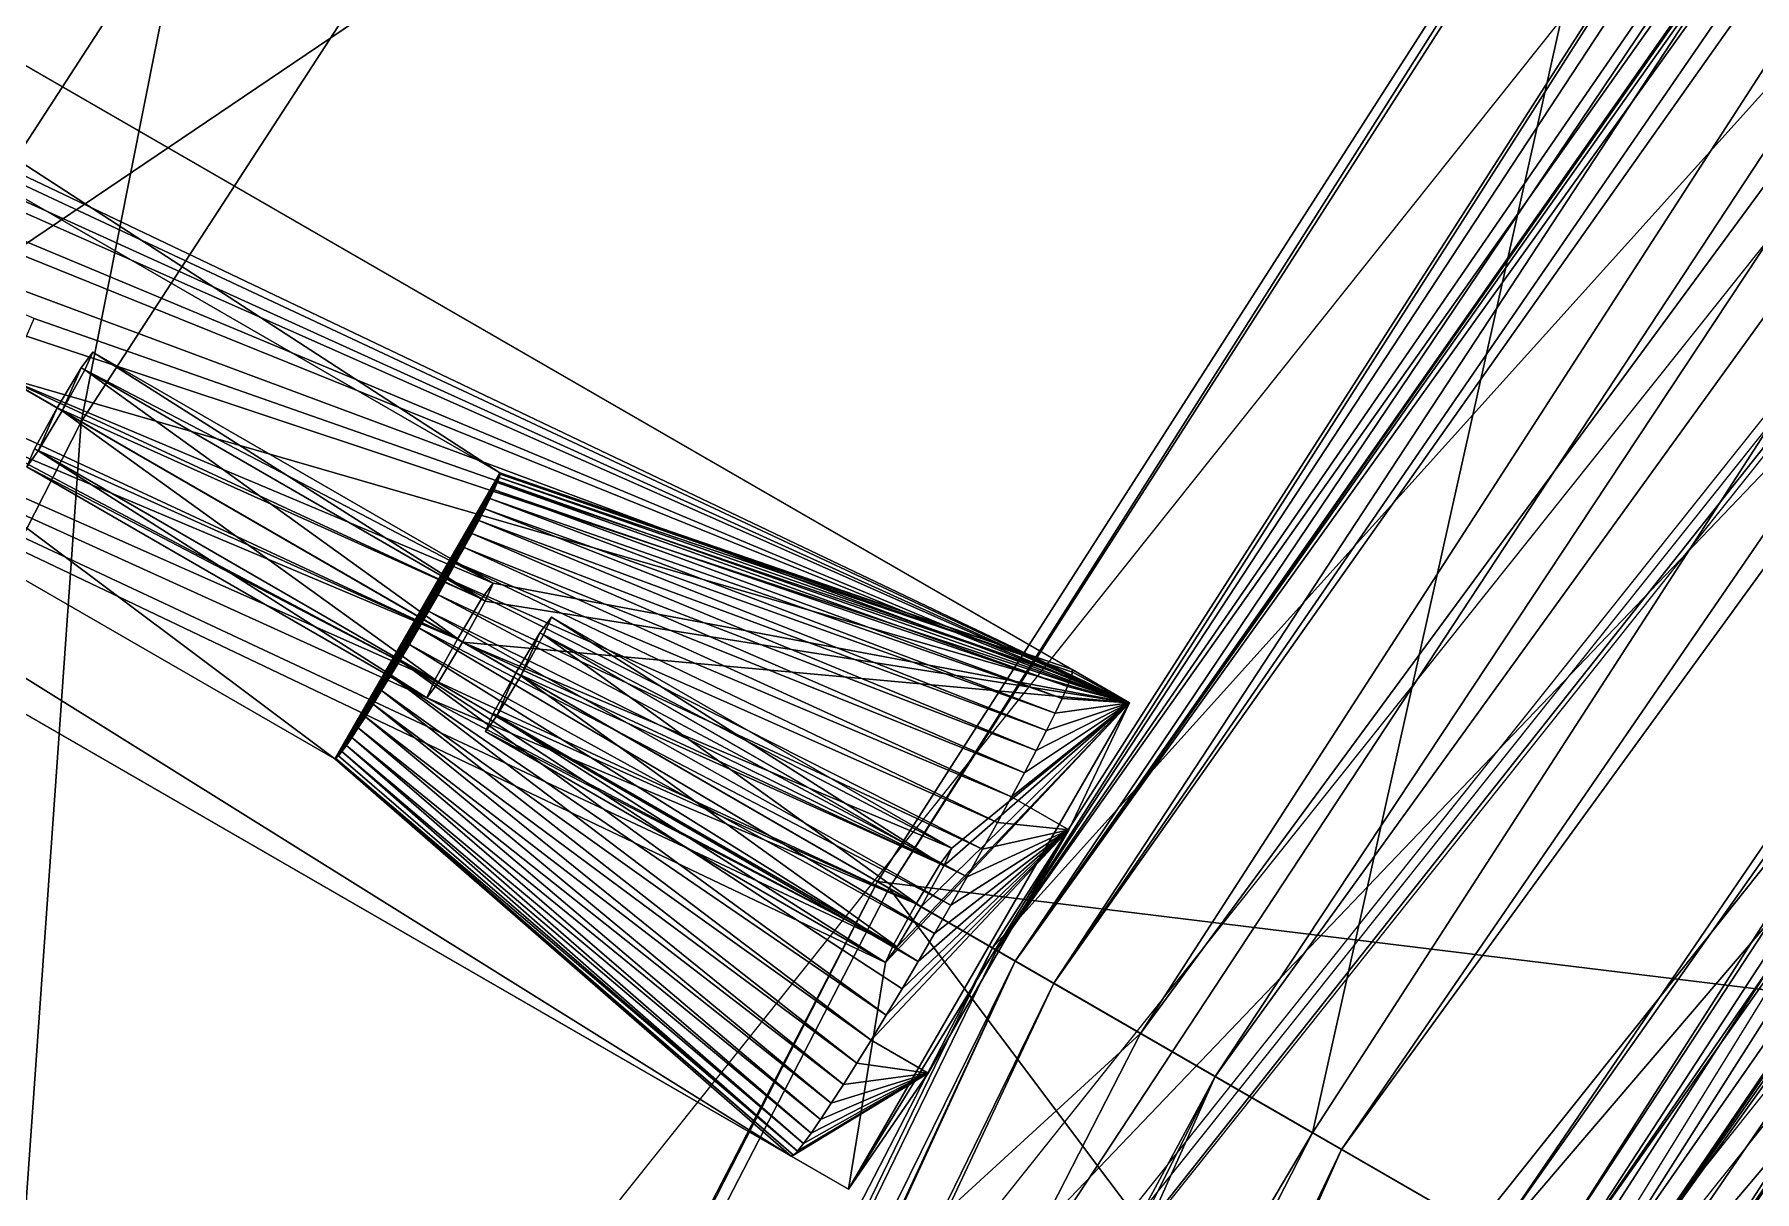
# Model space of a CAD drawing. Header units: millimetres. Extents: x -228 to 228, y -204 to 237.
# Drawn here: x -144.34 to -118.32, y 71.28 to 88.79 of the extents above; entities that cross this region are included whole.
import ezdxf

# ---------------------------------------------------------------- set-up
doc = ezdxf.new("R2010")
doc.units = ezdxf.units.MM
doc.header["$LTSCALE"] = 127.314815
for name, color, linetype in [('1229', 7, 'CONTINUOUS'), ('1396', 7, 'CONTINUOUS'), ('1397', 7, 'CONTINUOUS'), ('1436', 7, 'CONTINUOUS'), ('15', 7, 'CONTINUOUS'), ('1781', 7, 'CONTINUOUS'), ('1784', 7, 'CONTINUOUS'), ('1785', 7, 'CONTINUOUS'), ('1786', 7, 'CONTINUOUS'), ('1788', 7, 'CONTINUOUS'), ('1791', 7, 'CONTINUOUS'), ('1792', 7, 'CONTINUOUS'), ('18', 7, 'CONTINUOUS'), ('2162', 7, 'CONTINUOUS'), ('25', 7, 'CONTINUOUS'), ('331', 7, 'CONTINUOUS'), ('344', 7, 'CONTINUOUS'), ('350', 7, 'CONTINUOUS'), ('371', 7, 'CONTINUOUS'), ('45', 7, 'CONTINUOUS'), ('501', 7, 'CONTINUOUS'), ('52', 7, 'CONTINUOUS'), ('55', 7, 'CONTINUOUS'), ('6630', 7, 'CONTINUOUS'), ('6631', 7, 'CONTINUOUS'), ('6722', 7, 'CONTINUOUS'), ('6749', 7, 'CONTINUOUS'), ('6750', 7, 'CONTINUOUS'), ('6867', 7, 'CONTINUOUS'), ('6868', 7, 'CONTINUOUS'), ('6869', 7, 'CONTINUOUS'), ('6870', 7, 'CONTINUOUS'), ('6871', 7, 'CONTINUOUS'), ('6872', 7, 'CONTINUOUS'), ('6873', 7, 'CONTINUOUS'), ('6882', 7, 'CONTINUOUS'), ('6884', 7, 'CONTINUOUS'), ('6886', 7, 'CONTINUOUS'), ('6887', 7, 'CONTINUOUS'), ('6888', 7, 'CONTINUOUS'), ('6889', 7, 'CONTINUOUS'), ('6894', 7, 'CONTINUOUS'), ('6895', 7, 'CONTINUOUS'), ('6898', 7, 'CONTINUOUS'), ('6919', 7, 'CONTINUOUS'), ('6920', 7, 'CONTINUOUS')]:
    doc.layers.add(name, color=color, linetype=linetype)

msp = doc.modelspace()

# ---------------------------------------------------------------- linework, layer by layer
at = {"layer": '1229', "color": 5, "linetype": 'Continuous'}
for points in [[(-121.292, 70.028, 1027.748), (-90.7, 116.89, 1026.726), (-68.919, 144.328, 1025.142), (-121.292, 70.028, 1027.748)], [(-121.292, 70.028, 1027.748), (-68.919, 144.328, 1025.142), (-120.549, 69.599, 1026.788), (-121.292, 70.028, 1027.748)], [(-68.919, 144.328, 1025.142), (-68.326, 143.798, 1024.603), (-120.549, 69.599, 1026.788), (-68.919, 144.328, 1025.142)], [(-68.326, 143.798, 1024.603), (-67.599, 143.181, 1024.474), (-120.549, 69.599, 1026.788), (-68.326, 143.798, 1024.603)], [(-67.599, 143.181, 1024.474), (-89.111, 115.698, 1025.735), (-120.549, 69.599, 1026.788), (-67.599, 143.181, 1024.474)], [(-89.111, 115.698, 1025.735), (-119.461, 68.971, 1026.509), (-120.549, 69.599, 1026.788), (-89.111, 115.698, 1025.735)]]:
    msp.add_3dface(points, dxfattribs=at)
at = {"layer": '1396', "color": 5, "linetype": 'Continuous'}
for points in [[(-76.859, 149.705, 1027.757), (-129.787, 74.933, 1029.772), (-85.07, 139.866, 1028.28), (-76.859, 149.705, 1027.757)], [(-129.787, 74.933, 1029.772), (-76.859, 149.705, 1027.757), (-129.505, 74.77, 1029.13), (-129.787, 74.933, 1029.772)], [(-76.859, 149.705, 1027.757), (-76.642, 149.483, 1027.135), (-129.505, 74.77, 1029.13), (-76.859, 149.705, 1027.757)], [(-76.642, 149.483, 1027.135), (-76.164, 149.057, 1026.864), (-129.505, 74.77, 1029.13), (-76.642, 149.483, 1027.135)], [(-76.164, 149.057, 1026.864), (-84.344, 139.233, 1027.385), (-129.505, 74.77, 1029.13), (-76.164, 149.057, 1026.864)], [(-129.787, 74.933, 1029.772), (-98.452, 122.645, 1028.99), (-85.07, 139.866, 1028.28), (-129.787, 74.933, 1029.772)], [(-84.344, 139.233, 1027.385), (-97.679, 122.041, 1028.094), (-129.505, 74.77, 1029.13), (-84.344, 139.233, 1027.385)], [(-97.679, 122.041, 1028.094), (-128.922, 74.433, 1028.874), (-129.505, 74.77, 1029.13), (-97.679, 122.041, 1028.094)]]:
    msp.add_3dface(points, dxfattribs=at)
at = {"layer": '1397', "color": 5, "linetype": 'Continuous'}
for points in [[(-168.078, -8.29, 1027.757), (-160.292, 12.33, 1028.608), (-129.505, 74.77, 1029.13), (-168.078, -8.29, 1027.757)], [(-168.078, -8.29, 1027.757), (-129.505, 74.77, 1029.13), (-167.777, -8.367, 1027.135), (-168.078, -8.29, 1027.757)], [(-129.505, 74.77, 1029.13), (-128.922, 74.433, 1028.874), (-167.777, -8.367, 1027.135), (-129.505, 74.77, 1029.13)], [(-160.292, 12.33, 1028.608), (-129.787, 74.933, 1029.772), (-129.505, 74.77, 1029.13), (-160.292, 12.33, 1028.608)], [(-128.922, 74.433, 1028.874), (-159.38, 11.995, 1027.713), (-167.777, -8.367, 1027.135), (-128.922, 74.433, 1028.874)]]:
    msp.add_3dface(points, dxfattribs=at)
at = {"layer": '1436', "color": 5, "linetype": 'Continuous'}
for points in [[(-89.825, 115.302, 1029.44), (-119.683, 69.099, 1030.304), (-88.516, 114.345, 1028.89), (-89.825, 115.302, 1029.44)], [(-88.516, 114.345, 1028.89), (-119.683, 69.099, 1030.304), (-119.004, 68.707, 1029.783), (-88.516, 114.345, 1028.89)], [(-118.196, 68.241, 1029.657), (-88.516, 114.345, 1028.89), (-119.004, 68.707, 1029.783), (-118.196, 68.241, 1029.657)]]:
    msp.add_3dface(points, dxfattribs=at)
at = {"layer": '15', "color": 5, "linetype": 'Continuous'}
for points in [[(-131.588, 75.972, 1033.284), (-68.236, 68.236, 1037.893), (-106.388, 115.3, 1032.773), (-131.588, 75.972, 1033.284)], [(-153.046, 34.485, 1032.773), (-83.571, 48.25, 1037.893), (-131.588, 75.972, 1033.284), (-153.046, 34.485, 1032.773)], [(-83.571, 48.25, 1037.893), (-68.236, 68.236, 1037.893), (-131.588, 75.972, 1033.284), (-83.571, 48.25, 1037.893)]]:
    msp.add_3dface(points, dxfattribs=at)
at = {"layer": '1781', "color": 2, "linetype": 'Continuous'}
for points in [[(-106.877, 92.524, 5), (-126.333, 9.123, 5), (-130.602, 54.097, 5), (-106.877, 92.524, 5)], [(-126.32, 9.122, 5), (-126.333, 9.123, 5), (-106.877, 92.524, 5), (-126.32, 9.122, 5)], [(-126.308, 9.121, 5), (-126.32, 9.122, 5), (-106.877, 92.524, 5), (-126.308, 9.121, 5)], [(-116.997, 48.461, 5), (-126.308, 9.121, 5), (-106.877, 92.524, 5), (-116.997, 48.461, 5)]]:
    msp.add_3dface(points, dxfattribs=at)
at = {"layer": '1784', "color": 2, "linetype": 'Continuous'}
for points in [[(-85.859, 107.662, 10), (-124.069, 59.746, 10), (-82.503, 103.454, 10), (-85.859, 107.662, 10)], [(-82.503, 103.454, 10), (-124.069, 59.746, 10), (-119.22, 57.411, 10), (-82.503, 103.454, 10)]]:
    msp.add_3dface(points, dxfattribs=at)
at = {"layer": '1785', "color": 2, "linetype": 'Continuous'}
for points in [[(-134.711, 64.871, 26), (-89.471, 112.193, 26), (-93.224, 116.896, 26), (-134.711, 64.871, 26)], [(-129.289, 62.262, 26), (-89.471, 112.193, 26), (-134.711, 64.871, 26), (-129.289, 62.262, 26)]]:
    msp.add_3dface(points, dxfattribs=at)
at = {"layer": '1786', "color": 2, "linetype": 'Continuous'}
for points in [[(-138.889, 66.886, 25.156), (-96.115, 120.524, 25.156), (-133.212, 64.152, 18.855), (-138.889, 66.886, 25.156)], [(-133.212, 64.152, 18.855), (-96.115, 120.524, 25.156), (-92.186, 115.597, 18.855), (-133.212, 64.152, 18.855)]]:
    msp.add_3dface(points, dxfattribs=at)
at = {"layer": '1788', "color": 2, "linetype": 'Continuous'}
for points in [[(-133.081, 64.089, 18.527), (-92.095, 115.483, 18.527), (-132.873, 63.988, 14.121), (-133.081, 64.089, 18.527)], [(-132.873, 63.988, 14.121), (-92.095, 115.483, 18.527), (-91.951, 115.303, 14.121), (-132.873, 63.988, 14.121)]]:
    msp.add_3dface(points, dxfattribs=at)
at = {"layer": '1791', "color": 2, "linetype": 'Continuous'}
for points in [[(-89.471, 112.193, 26), (-129.289, 62.262, 26), (-88.102, 110.476, 23.804), (-89.471, 112.193, 26)], [(-129.289, 62.262, 26), (-127.311, 61.31, 23.804), (-88.102, 110.476, 23.804), (-129.289, 62.262, 26)]]:
    msp.add_3dface(points, dxfattribs=at)
at = {"layer": '1792', "color": 2, "linetype": 'Continuous'}
for points in [[(-87.912, 110.238, 18), (-127.037, 61.178, 18), (-86.761, 108.795, 11.112), (-87.912, 110.238, 18)], [(-86.761, 108.795, 11.112), (-127.037, 61.178, 18), (-125.374, 60.377, 11.112), (-86.761, 108.795, 11.112)]]:
    msp.add_3dface(points, dxfattribs=at)
at = {"layer": '18', "color": 5, "linetype": 'Continuous'}
for points in [[(-106.215, 115.19, 1030.783), (-83.571, 48.25, 1035.889), (-131.412, 75.871, 1031.295), (-106.215, 115.19, 1030.783)], [(-131.412, 75.871, 1031.295), (-93.212, 24.976, 1035.889), (-152.865, 34.39, 1030.783), (-131.412, 75.871, 1031.295)], [(-83.571, 48.25, 1035.889), (-93.212, 24.976, 1035.889), (-131.412, 75.871, 1031.295), (-83.571, 48.25, 1035.889)]]:
    msp.add_3dface(points, dxfattribs=at)
at = {"layer": '2162', "color": 5, "linetype": 'Continuous'}
msp.add_3dface([(-124.069, 59.746, 10), (-85.859, 107.662, 10), (-125.374, 60.377, 11.112), (-124.069, 59.746, 10)], dxfattribs=at)
at = {"layer": '25', "color": 5, "linetype": 'Continuous'}
for points in [[(-131.588, 75.972, 1033.284), (-106.388, 115.3, 1032.773), (-131.412, 75.871, 1031.295), (-131.588, 75.972, 1033.284)], [(-106.388, 115.3, 1032.773), (-106.215, 115.19, 1030.783), (-131.412, 75.871, 1031.295), (-106.388, 115.3, 1032.773)], [(-153.046, 34.485, 1032.773), (-131.588, 75.972, 1033.284), (-152.865, 34.39, 1030.783), (-153.046, 34.485, 1032.773)], [(-131.588, 75.972, 1033.284), (-131.412, 75.871, 1031.295), (-152.865, 34.39, 1030.783), (-131.588, 75.972, 1033.284)]]:
    msp.add_3dface(points, dxfattribs=at)
at = {"layer": '331', "color": 5, "linetype": 'Continuous'}
for points in [[(-128.922, 74.433, 1028.874), (-126.476, 73.021, 1028.903), (-159.38, 11.995, 1027.713), (-128.922, 74.433, 1028.874)], [(-159.38, 11.995, 1027.713), (-126.476, 73.021, 1028.903), (-167.169, -8.569, 1026.864), (-159.38, 11.995, 1027.713)], [(-167.169, -8.569, 1026.864), (-126.476, 73.021, 1028.903), (-163.823, -10.296, 1026.662), (-167.169, -8.569, 1026.864)], [(-126.476, 73.021, 1028.903), (-124.565, 71.918, 1028.934), (-163.823, -10.296, 1026.662), (-126.476, 73.021, 1028.903)], [(-163.823, -10.296, 1026.662), (-124.565, 71.918, 1028.934), (-161.642, -11.401, 1026.38), (-163.823, -10.296, 1026.662)], [(-124.565, 71.918, 1028.934), (-122.24, 70.575, 1028.707), (-161.642, -11.401, 1026.38), (-124.565, 71.918, 1028.934)]]:
    msp.add_3dface(points, dxfattribs=at)
at = {"layer": '344', "color": 5, "linetype": 'Continuous'}
for points in [[(-129.787, 74.933, 1029.772), (-104.875, 113.917, 1029.97), (-98.452, 122.645, 1028.99), (-129.787, 74.933, 1029.772)], [(-129.849, 74.968, 1030.472), (-104.875, 113.917, 1029.97), (-129.787, 74.933, 1029.772), (-129.849, 74.968, 1030.472)]]:
    msp.add_3dface(points, dxfattribs=at)
at = {"layer": '350', "color": 5, "linetype": 'Continuous'}
for points in [[(-126.476, 73.021, 1028.903), (-128.922, 74.433, 1028.874), (-76.164, 149.057, 1026.864), (-126.476, 73.021, 1028.903)], [(-76.164, 149.057, 1026.864), (-128.922, 74.433, 1028.874), (-84.344, 139.233, 1027.385), (-76.164, 149.057, 1026.864)], [(-72.995, 147.023, 1026.662), (-126.476, 73.021, 1028.903), (-76.164, 149.057, 1026.864), (-72.995, 147.023, 1026.662)], [(-124.565, 71.918, 1028.934), (-126.476, 73.021, 1028.903), (-72.995, 147.023, 1026.662), (-124.565, 71.918, 1028.934)], [(-70.948, 145.687, 1026.38), (-124.565, 71.918, 1028.934), (-72.995, 147.023, 1026.662), (-70.948, 145.687, 1026.38)], [(-122.24, 70.575, 1028.707), (-124.565, 71.918, 1028.934), (-70.948, 145.687, 1026.38), (-122.24, 70.575, 1028.707)], [(-69.706, 144.86, 1025.877), (-122.24, 70.575, 1028.707), (-70.948, 145.687, 1026.38), (-69.706, 144.86, 1025.877)], [(-121.292, 70.028, 1027.748), (-122.24, 70.575, 1028.707), (-69.706, 144.86, 1025.877), (-121.292, 70.028, 1027.748)], [(-90.7, 116.89, 1026.726), (-121.292, 70.028, 1027.748), (-69.706, 144.86, 1025.877), (-90.7, 116.89, 1026.726)], [(-84.344, 139.233, 1027.385), (-128.922, 74.433, 1028.874), (-97.679, 122.041, 1028.094), (-84.344, 139.233, 1027.385)]]:
    msp.add_3dface(points, dxfattribs=at)
at = {"layer": '371', "color": 5, "linetype": 'Continuous'}
for points in [[(-120.796, 69.742, 1031.257), (-120.194, 69.394, 1030.83), (-69.058, 144.034, 1028.73), (-120.796, 69.742, 1031.257)], [(-89.905, 118.336, 1030.461), (-120.796, 69.742, 1031.257), (-69.058, 144.034, 1028.73), (-89.905, 118.336, 1030.461)], [(-120.194, 69.394, 1030.83), (-119.683, 69.099, 1030.304), (-69.058, 144.034, 1028.73), (-120.194, 69.394, 1030.83)], [(-69.058, 144.034, 1028.73), (-119.683, 69.099, 1030.304), (-89.825, 115.302, 1029.44), (-69.058, 144.034, 1028.73)]]:
    msp.add_3dface(points, dxfattribs=at)
at = {"layer": '45', "color": 5, "linetype": 'Continuous'}
msp.add_3dface([(-119.461, 68.971, 1026.509), (-89.111, 115.698, 1025.735), (-84.948, 49.045, 1029.672), (-119.461, 68.971, 1026.509)], dxfattribs=at)
at = {"layer": '501', "color": 5, "linetype": 'Continuous'}
for points in [[(-90.434, 118.713, 1030.543), (-121.502, 70.149, 1031.411), (-89.905, 118.336, 1030.461), (-90.434, 118.713, 1030.543)], [(-89.905, 118.336, 1030.461), (-121.502, 70.149, 1031.411), (-121.14, 69.94, 1031.392), (-89.905, 118.336, 1030.461)], [(-120.796, 69.742, 1031.257), (-89.905, 118.336, 1030.461), (-121.14, 69.94, 1031.392), (-120.796, 69.742, 1031.257)]]:
    msp.add_3dface(points, dxfattribs=at)
at = {"layer": '52', "color": 5, "linetype": 'Continuous'}
for points in [[(-151.093, 33.866, 1029.97), (-129.849, 74.968, 1030.472), (-160.292, 12.33, 1028.608), (-151.093, 33.866, 1029.97)], [(-160.292, 12.33, 1028.608), (-129.849, 74.968, 1030.472), (-129.787, 74.933, 1029.772), (-160.292, 12.33, 1028.608)]]:
    msp.add_3dface(points, dxfattribs=at)
at = {"layer": '55', "color": 5, "linetype": 'Continuous'}
for points in [[(-104.875, 113.917, 1029.97), (-129.849, 74.968, 1030.472), (-90.434, 118.713, 1030.543), (-104.875, 113.917, 1029.97)], [(-90.434, 118.713, 1030.543), (-129.849, 74.968, 1030.472), (-121.502, 70.149, 1031.411), (-90.434, 118.713, 1030.543)], [(-129.849, 74.968, 1030.472), (-151.093, 33.866, 1029.97), (-121.502, 70.149, 1031.411), (-129.849, 74.968, 1030.472)]]:
    msp.add_3dface(points, dxfattribs=at)
at = {"layer": '6630', "color": 6, "linetype": 'Continuous'}
for points in [[(-146.238, 84.431, 553.05), (-172.881, 32.169, 553.042), (-127.606, 73.673, 1026.6), (-146.238, 84.431, 553.05)], [(-127.606, 73.673, 1026.6), (-172.881, 32.169, 553.042), (-150.105, 29.785, 1025.993), (-127.606, 73.673, 1026.6)]]:
    msp.add_3dface(points, dxfattribs=at)
at = {"layer": '6631', "color": 6, "linetype": 'Continuous'}
for points in [[(-143.637, 82.929, 553.05), (-170.333, 30.504, 553.04), (-162.269, 93.686, 79.5), (-143.637, 82.929, 553.05)], [(-170.333, 30.504, 553.04), (-143.637, 82.929, 553.05), (-147.493, 28.273, 1025.993), (-170.333, 30.504, 553.04)], [(-147.493, 28.273, 1025.993), (-143.637, 82.929, 553.05), (-125.005, 72.172, 1026.6), (-147.493, 28.273, 1025.993)]]:
    msp.add_3dface(points, dxfattribs=at)
at = {"layer": '6722', "color": 6, "linetype": 'Continuous'}
for points in [[(-100.848, 115.102, 1025.993), (-127.606, 73.673, 1026.6), (-98.231, 113.596, 1025.993), (-100.848, 115.102, 1025.993)], [(-127.606, 73.673, 1026.6), (-125.005, 72.172, 1026.6), (-98.231, 113.596, 1025.993), (-127.606, 73.673, 1026.6)], [(-127.606, 73.673, 1026.6), (-150.105, 29.785, 1025.993), (-125.005, 72.172, 1026.6), (-127.606, 73.673, 1026.6)], [(-150.105, 29.785, 1025.993), (-147.493, 28.273, 1025.993), (-125.005, 72.172, 1026.6), (-150.105, 29.785, 1025.993)]]:
    msp.add_3dface(points, dxfattribs=at)
at = {"layer": '6749', "color": 6, "linetype": 'Continuous'}
for points in [[(-164.87, 95.188, 79.5), (-146.238, 84.431, 553.05), (-114.299, 133.635, 553.042), (-164.87, 95.188, 79.5)], [(-146.238, 84.431, 553.05), (-100.848, 115.102, 1025.993), (-114.299, 133.635, 553.042), (-146.238, 84.431, 553.05)], [(-146.238, 84.431, 553.05), (-127.606, 73.673, 1026.6), (-100.848, 115.102, 1025.993), (-146.238, 84.431, 553.05)]]:
    msp.add_3dface(points, dxfattribs=at)
at = {"layer": '6750', "color": 6, "linetype": 'Continuous'}
for points in [[(-143.637, 82.929, 553.05), (-162.269, 93.686, 79.5), (-132.244, 140.207, 88.591), (-143.637, 82.929, 553.05)], [(-111.583, 132.261, 553.04), (-143.637, 82.929, 553.05), (-132.244, 140.207, 88.591), (-111.583, 132.261, 553.04)], [(-125.005, 72.172, 1026.6), (-143.637, 82.929, 553.05), (-111.583, 132.261, 553.04), (-125.005, 72.172, 1026.6)], [(-98.231, 113.596, 1025.993), (-125.005, 72.172, 1026.6), (-111.583, 132.261, 553.04), (-98.231, 113.596, 1025.993)]]:
    msp.add_3dface(points, dxfattribs=at)
at = {"layer": '6867', "color": 191, "linetype": 'Continuous', "true_color": 0xba45ff}
for points in [[(-127.777, 78.679, 1021.128), (-165.168, 96.514, 112.115), (-164.606, 99.943, 85.093), (-127.777, 78.679, 1021.128)], [(-165.286, 96.245, 112.822), (-165.168, 96.514, 112.115), (-127.777, 78.679, 1021.128), (-165.286, 96.245, 112.822)], [(-158.227, 92.507, 288.513), (-165.286, 96.245, 112.822), (-127.777, 78.679, 1021.128), (-158.227, 92.507, 288.513)], [(-131.346, 75.016, 993.399), (-131.465, 74.747, 994.106), (-168.856, 92.581, 85.093), (-131.346, 75.016, 993.399)], [(-168.856, 92.581, 85.093), (-131.465, 74.747, 994.106), (-132.027, 71.318, 1021.128), (-168.856, 92.581, 85.093)], [(-138.405, 78.754, 817.707), (-131.346, 75.016, 993.399), (-168.856, 92.581, 85.093), (-138.405, 78.754, 817.707)], [(-138.287, 79.023, 817.001), (-138.405, 78.754, 817.707), (-168.856, 92.581, 85.093), (-138.287, 79.023, 817.001)], [(-168.856, 92.581, 85.093), (-145.346, 82.761, 641.309), (-138.287, 79.023, 817.001), (-168.856, 92.581, 85.093)], [(-158.346, 92.237, 289.22), (-158.227, 92.507, 288.513), (-127.777, 78.679, 1021.128), (-158.346, 92.237, 289.22)], [(-127.777, 78.679, 1021.128), (-151.287, 88.5, 464.911), (-158.346, 92.237, 289.22), (-127.777, 78.679, 1021.128)], [(-151.405, 88.23, 465.618), (-151.287, 88.5, 464.911), (-127.777, 78.679, 1021.128), (-151.405, 88.23, 465.618)], [(-151.747, 87.611, 465.91), (-151.405, 88.23, 465.618), (-127.777, 78.679, 1021.128), (-151.747, 87.611, 465.91)], [(-144.346, 84.493, 641.309), (-151.747, 87.611, 465.91), (-127.777, 78.679, 1021.128), (-144.346, 84.493, 641.309)], [(-144.465, 84.223, 642.016), (-144.346, 84.493, 641.309), (-127.777, 78.679, 1021.128), (-144.465, 84.223, 642.016)], [(-144.807, 83.604, 642.308), (-144.465, 84.223, 642.016), (-127.777, 78.679, 1021.128), (-144.807, 83.604, 642.308)], [(-144.807, 83.604, 642.308), (-137.945, 79.642, 816.709), (-145.172, 82.998, 642.016), (-144.807, 83.604, 642.308)], [(-137.58, 80.248, 817.001), (-137.945, 79.642, 816.709), (-144.807, 83.604, 642.308), (-137.58, 80.248, 817.001)], [(-137.405, 80.486, 817.707), (-137.58, 80.248, 817.001), (-144.807, 83.604, 642.308), (-137.405, 80.486, 817.707)], [(-137.405, 80.486, 817.707), (-144.807, 83.604, 642.308), (-127.777, 78.679, 1021.128), (-137.405, 80.486, 817.707)], [(-145.172, 82.998, 642.016), (-137.945, 79.642, 816.709), (-145.346, 82.761, 641.309), (-145.172, 82.998, 642.016)], [(-137.945, 79.642, 816.709), (-138.287, 79.023, 817.001), (-145.346, 82.761, 641.309), (-137.945, 79.642, 816.709)], [(-137.524, 80.216, 818.414), (-137.405, 80.486, 817.707), (-127.777, 78.679, 1021.128), (-137.524, 80.216, 818.414)], [(-137.866, 79.597, 818.706), (-137.524, 80.216, 818.414), (-127.777, 78.679, 1021.128), (-137.866, 79.597, 818.706)], [(-137.866, 79.597, 818.706), (-131.004, 75.635, 993.107), (-138.231, 78.991, 818.414), (-137.866, 79.597, 818.706)], [(-130.639, 76.241, 993.399), (-131.004, 75.635, 993.107), (-137.866, 79.597, 818.706), (-130.639, 76.241, 993.399)], [(-130.465, 76.479, 994.106), (-130.639, 76.241, 993.399), (-137.866, 79.597, 818.706), (-130.465, 76.479, 994.106)], [(-130.465, 76.479, 994.106), (-137.866, 79.597, 818.706), (-127.777, 78.679, 1021.128), (-130.465, 76.479, 994.106)], [(-138.231, 78.991, 818.414), (-131.004, 75.635, 993.107), (-138.405, 78.754, 817.707), (-138.231, 78.991, 818.414)], [(-131.004, 75.635, 993.107), (-131.346, 75.016, 993.399), (-138.405, 78.754, 817.707), (-131.004, 75.635, 993.107)], [(-131.465, 74.747, 994.106), (-127.777, 78.679, 1021.128), (-132.027, 71.318, 1021.128), (-131.465, 74.747, 994.106)], [(-132.027, 71.318, 1021.128), (-127.777, 78.679, 1021.128), (-128.695, 76.756, 1024.804), (-132.027, 71.318, 1021.128)], [(-131.465, 74.747, 994.106), (-131.291, 74.984, 994.812), (-127.777, 78.679, 1021.128), (-131.465, 74.747, 994.106)], [(-131.291, 74.984, 994.812), (-130.926, 75.59, 995.104), (-127.777, 78.679, 1021.128), (-131.291, 74.984, 994.812)], [(-130.926, 75.59, 995.104), (-130.584, 76.209, 994.812), (-127.777, 78.679, 1021.128), (-130.926, 75.59, 995.104)], [(-130.584, 76.209, 994.812), (-130.465, 76.479, 994.106), (-127.777, 78.679, 1021.128), (-130.584, 76.209, 994.812)], [(-130.82, 73.075, 1024.804), (-132.027, 71.318, 1021.128), (-128.695, 76.756, 1024.804), (-130.82, 73.075, 1024.804)]]:
    msp.add_3dface(points, dxfattribs=at)
at = {"layer": '6868', "color": 191, "linetype": 'Continuous', "true_color": 0xba45ff}
for points in [[(-168.856, 92.581, 85.093), (-132.027, 71.318, 1021.128), (-169.721, 93.081, 85.139), (-168.856, 92.581, 85.093)], [(-132.027, 71.318, 1021.128), (-132.892, 71.818, 1021.173), (-169.721, 93.081, 85.139), (-132.027, 71.318, 1021.128)]]:
    msp.add_3dface(points, dxfattribs=at)
at = {"layer": '6869', "color": 191, "linetype": 'Continuous', "true_color": 0xba45ff}
for points in [[(-139.801, 77.827, 1012.822), (-173.442, 103.024, 94.27), (-175.942, 98.693, 94.27), (-139.801, 77.827, 1012.822)], [(-137.301, 82.157, 1012.822), (-173.442, 103.024, 94.27), (-139.801, 77.827, 1012.822), (-137.301, 82.157, 1012.822)], [(-139.781, 77.835, 1013.112), (-137.301, 82.157, 1012.822), (-139.801, 77.827, 1012.822), (-139.781, 77.835, 1013.112)], [(-137.298, 82.136, 1013.112), (-137.301, 82.157, 1012.822), (-139.781, 77.835, 1013.112), (-137.298, 82.136, 1013.112)], [(-139.745, 77.873, 1013.398), (-137.298, 82.136, 1013.112), (-139.781, 77.835, 1013.112), (-139.745, 77.873, 1013.398)], [(-137.312, 82.086, 1013.398), (-137.298, 82.136, 1013.112), (-139.745, 77.873, 1013.398), (-137.312, 82.086, 1013.398)], [(-139.692, 77.939, 1013.677), (-137.312, 82.086, 1013.398), (-139.745, 77.873, 1013.398), (-139.692, 77.939, 1013.677)], [(-137.343, 82.008, 1013.677), (-137.312, 82.086, 1013.398), (-139.692, 77.939, 1013.677), (-137.343, 82.008, 1013.677)], [(-139.624, 78.032, 1013.943), (-137.343, 82.008, 1013.677), (-139.692, 77.939, 1013.677), (-139.624, 78.032, 1013.943)], [(-137.39, 81.902, 1013.943), (-137.343, 82.008, 1013.677), (-139.624, 78.032, 1013.943), (-137.39, 81.902, 1013.943)], [(-139.541, 78.152, 1014.195), (-137.39, 81.902, 1013.943), (-139.624, 78.032, 1013.943), (-139.541, 78.152, 1014.195)], [(-137.453, 81.77, 1014.195), (-137.39, 81.902, 1013.943), (-139.541, 78.152, 1014.195), (-137.453, 81.77, 1014.195)], [(-139.445, 78.297, 1014.428), (-137.453, 81.77, 1014.195), (-139.541, 78.152, 1014.195), (-139.445, 78.297, 1014.428)], [(-137.53, 81.614, 1014.428), (-137.453, 81.77, 1014.195), (-139.445, 78.297, 1014.428), (-137.53, 81.614, 1014.428)], [(-139.337, 78.465, 1014.639), (-137.53, 81.614, 1014.428), (-139.445, 78.297, 1014.428), (-139.337, 78.465, 1014.639)], [(-137.622, 81.437, 1014.639), (-137.53, 81.614, 1014.428), (-139.337, 78.465, 1014.639), (-137.622, 81.437, 1014.639)], [(-139.219, 78.654, 1014.826), (-137.622, 81.437, 1014.639), (-139.337, 78.465, 1014.639), (-139.219, 78.654, 1014.826)], [(-137.726, 81.24, 1014.826), (-137.622, 81.437, 1014.639), (-139.219, 78.654, 1014.826), (-137.726, 81.24, 1014.826)], [(-139.091, 78.861, 1014.985), (-137.726, 81.24, 1014.826), (-139.219, 78.654, 1014.826), (-139.091, 78.861, 1014.985)], [(-137.841, 81.026, 1014.985), (-137.726, 81.24, 1014.826), (-139.091, 78.861, 1014.985), (-137.841, 81.026, 1014.985)], [(-138.956, 79.083, 1015.116), (-137.841, 81.026, 1014.985), (-139.091, 78.861, 1014.985), (-138.956, 79.083, 1015.116)], [(-137.966, 80.798, 1015.116), (-137.841, 81.026, 1014.985), (-138.956, 79.083, 1015.116), (-137.966, 80.798, 1015.116)], [(-138.815, 79.317, 1015.215), (-137.966, 80.798, 1015.116), (-138.956, 79.083, 1015.116), (-138.815, 79.317, 1015.215)], [(-138.098, 80.559, 1015.215), (-137.966, 80.798, 1015.116), (-138.815, 79.317, 1015.215), (-138.098, 80.559, 1015.215)], [(-138.671, 79.561, 1015.282), (-138.098, 80.559, 1015.215), (-138.815, 79.317, 1015.215), (-138.671, 79.561, 1015.282)], [(-138.237, 80.312, 1015.282), (-138.098, 80.559, 1015.215), (-138.671, 79.561, 1015.282), (-138.237, 80.312, 1015.282)], [(-138.526, 79.81, 1015.316), (-138.237, 80.312, 1015.282), (-138.671, 79.561, 1015.282), (-138.526, 79.81, 1015.316)], [(-138.38, 80.062, 1015.316), (-138.237, 80.312, 1015.282), (-138.526, 79.81, 1015.316), (-138.38, 80.062, 1015.316)]]:
    msp.add_3dface(points, dxfattribs=at)
at = {"layer": '6870', "color": 191, "linetype": 'Continuous', "true_color": 0xba45ff}
for points in [[(-136.521, 79.975, 994.423), (-136.64, 79.705, 995.13), (-136.695, 79.737, 993.717), (-136.521, 79.975, 994.423)], [(-136.695, 79.737, 993.717), (-136.982, 79.086, 995.422), (-137.06, 79.132, 993.424), (-136.695, 79.737, 993.717)], [(-136.64, 79.705, 995.13), (-136.982, 79.086, 995.422), (-136.695, 79.737, 993.717), (-136.64, 79.705, 995.13)], [(-137.402, 78.513, 993.717), (-137.06, 79.132, 993.424), (-137.347, 78.481, 995.13), (-137.402, 78.513, 993.717)], [(-137.06, 79.132, 993.424), (-136.982, 79.086, 995.422), (-137.347, 78.481, 995.13), (-137.06, 79.132, 993.424)], [(-137.521, 78.243, 994.423), (-137.402, 78.513, 993.717), (-137.347, 78.481, 995.13), (-137.521, 78.243, 994.423)]]:
    msp.add_3dface(points, dxfattribs=at)
at = {"layer": '6871', "color": 191, "linetype": 'Continuous', "true_color": 0xba45ff}
for points in [[(-131.004, 75.635, 993.107), (-137.06, 79.132, 993.424), (-137.402, 78.513, 993.717), (-131.004, 75.635, 993.107)], [(-136.982, 79.086, 995.422), (-131.291, 74.984, 994.812), (-137.347, 78.481, 995.13), (-136.982, 79.086, 995.422)], [(-130.926, 75.59, 995.104), (-131.291, 74.984, 994.812), (-136.982, 79.086, 995.422), (-130.926, 75.59, 995.104)], [(-131.346, 75.016, 993.399), (-137.402, 78.513, 993.717), (-137.521, 78.243, 994.423), (-131.346, 75.016, 993.399)], [(-131.465, 74.747, 994.106), (-137.521, 78.243, 994.423), (-137.347, 78.481, 995.13), (-131.465, 74.747, 994.106)], [(-131.346, 75.016, 993.399), (-131.004, 75.635, 993.107), (-137.402, 78.513, 993.717), (-131.346, 75.016, 993.399)], [(-131.291, 74.984, 994.812), (-131.465, 74.747, 994.106), (-137.347, 78.481, 995.13), (-131.291, 74.984, 994.812)], [(-131.465, 74.747, 994.106), (-131.346, 75.016, 993.399), (-137.521, 78.243, 994.423), (-131.465, 74.747, 994.106)]]:
    msp.add_3dface(points, dxfattribs=at)
at = {"layer": '6872', "color": 191, "linetype": 'Continuous', "true_color": 0xba45ff}
for points in [[(-143.461, 83.982, 818.025), (-143.58, 83.713, 818.732), (-143.636, 83.745, 817.319), (-143.461, 83.982, 818.025)], [(-143.636, 83.745, 817.319), (-143.922, 83.093, 819.024), (-144.001, 83.139, 817.026), (-143.636, 83.745, 817.319)], [(-143.58, 83.713, 818.732), (-143.922, 83.093, 819.024), (-143.636, 83.745, 817.319), (-143.58, 83.713, 818.732)], [(-144.343, 82.52, 817.319), (-144.001, 83.139, 817.026), (-144.287, 82.488, 818.732), (-144.343, 82.52, 817.319)], [(-144.001, 83.139, 817.026), (-143.922, 83.093, 819.024), (-144.287, 82.488, 818.732), (-144.001, 83.139, 817.026)], [(-144.461, 82.25, 818.025), (-144.343, 82.52, 817.319), (-144.287, 82.488, 818.732), (-144.461, 82.25, 818.025)]]:
    msp.add_3dface(points, dxfattribs=at)
at = {"layer": '6873', "color": 191, "linetype": 'Continuous', "true_color": 0xba45ff}
for points in [[(-137.945, 79.642, 816.709), (-144.001, 83.139, 817.026), (-144.343, 82.52, 817.319), (-137.945, 79.642, 816.709)], [(-143.922, 83.093, 819.024), (-138.231, 78.991, 818.414), (-144.287, 82.488, 818.732), (-143.922, 83.093, 819.024)], [(-137.866, 79.597, 818.706), (-138.231, 78.991, 818.414), (-143.922, 83.093, 819.024), (-137.866, 79.597, 818.706)], [(-138.287, 79.023, 817.001), (-144.343, 82.52, 817.319), (-144.461, 82.25, 818.025), (-138.287, 79.023, 817.001)], [(-138.287, 79.023, 817.001), (-137.945, 79.642, 816.709), (-144.343, 82.52, 817.319), (-138.287, 79.023, 817.001)], [(-138.405, 78.754, 817.707), (-144.461, 82.25, 818.025), (-144.287, 82.488, 818.732), (-138.405, 78.754, 817.707)], [(-138.405, 78.754, 817.707), (-138.287, 79.023, 817.001), (-144.461, 82.25, 818.025), (-138.405, 78.754, 817.707)], [(-138.231, 78.991, 818.414), (-138.405, 78.754, 817.707), (-144.287, 82.488, 818.732), (-138.231, 78.991, 818.414)]]:
    msp.add_3dface(points, dxfattribs=at)
at = {"layer": '6882', "color": 191, "linetype": 'Continuous', "true_color": 0xba45ff}
for points in [[(-128.661, 79.057, 1022.152), (-127.777, 78.679, 1021.128), (-128.637, 79.143, 1021.666), (-128.661, 79.057, 1022.152)], [(-127.777, 78.679, 1021.128), (-128.642, 79.179, 1021.173), (-128.637, 79.143, 1021.666), (-127.777, 78.679, 1021.128)], [(-128.793, 78.744, 1023.078), (-127.777, 78.679, 1021.128), (-128.713, 78.924, 1022.625), (-128.793, 78.744, 1023.078)], [(-128.713, 78.924, 1022.625), (-127.777, 78.679, 1021.128), (-128.661, 79.057, 1022.152), (-128.713, 78.924, 1022.625)], [(-128.695, 76.756, 1024.804), (-127.777, 78.679, 1021.128), (-129.56, 77.255, 1024.85), (-128.695, 76.756, 1024.804)], [(-129.56, 77.255, 1024.85), (-127.777, 78.679, 1021.128), (-129.364, 77.619, 1024.579), (-129.56, 77.255, 1024.85)], [(-129.364, 77.619, 1024.579), (-127.777, 78.679, 1021.128), (-129.187, 77.954, 1024.261), (-129.364, 77.619, 1024.579)], [(-129.187, 77.954, 1024.261), (-127.777, 78.679, 1021.128), (-129.032, 78.256, 1023.902), (-129.187, 77.954, 1024.261)], [(-129.032, 78.256, 1023.902), (-127.777, 78.679, 1021.128), (-128.9, 78.52, 1023.506), (-129.032, 78.256, 1023.902)], [(-128.9, 78.52, 1023.506), (-127.777, 78.679, 1021.128), (-128.793, 78.744, 1023.078), (-128.9, 78.52, 1023.506)], [(-129.772, 76.868, 1025.071), (-128.695, 76.756, 1024.804), (-129.56, 77.255, 1024.85), (-129.772, 76.868, 1025.071)], [(-129.997, 76.462, 1025.24), (-128.695, 76.756, 1024.804), (-129.772, 76.868, 1025.071), (-129.997, 76.462, 1025.24)], [(-130.82, 73.075, 1024.804), (-128.695, 76.756, 1024.804), (-131.685, 73.574, 1024.85), (-130.82, 73.075, 1024.804)], [(-131.685, 73.574, 1024.85), (-128.695, 76.756, 1024.804), (-131.455, 73.952, 1025.071), (-131.685, 73.574, 1024.85)], [(-131.455, 73.952, 1025.071), (-128.695, 76.756, 1024.804), (-131.216, 74.35, 1025.24), (-131.455, 73.952, 1025.071)], [(-131.216, 74.35, 1025.24), (-128.695, 76.756, 1024.804), (-130.971, 74.764, 1025.354), (-131.216, 74.35, 1025.24)], [(-130.971, 74.764, 1025.354), (-128.695, 76.756, 1024.804), (-130.724, 75.188, 1025.411), (-130.971, 74.764, 1025.354)], [(-130.724, 75.188, 1025.411), (-128.695, 76.756, 1024.804), (-130.477, 75.616, 1025.411), (-130.724, 75.188, 1025.411)], [(-130.477, 75.616, 1025.411), (-128.695, 76.756, 1024.804), (-130.233, 76.042, 1025.354), (-130.477, 75.616, 1025.411)], [(-130.233, 76.042, 1025.354), (-128.695, 76.756, 1024.804), (-129.997, 76.462, 1025.24), (-130.233, 76.042, 1025.354)], [(-131.902, 73.223, 1024.579), (-130.82, 73.075, 1024.804), (-131.685, 73.574, 1024.85), (-131.902, 73.223, 1024.579)], [(-132.104, 72.902, 1024.261), (-130.82, 73.075, 1024.804), (-131.902, 73.223, 1024.579), (-132.104, 72.902, 1024.261)], [(-132.027, 71.318, 1021.128), (-130.82, 73.075, 1024.804), (-132.892, 71.818, 1021.173), (-132.027, 71.318, 1021.128)], [(-132.892, 71.818, 1021.173), (-130.82, 73.075, 1024.804), (-132.858, 71.831, 1021.666), (-132.892, 71.818, 1021.173)], [(-132.858, 71.831, 1021.666), (-130.82, 73.075, 1024.804), (-132.796, 71.895, 1022.152), (-132.858, 71.831, 1021.666)], [(-132.796, 71.895, 1022.152), (-130.82, 73.075, 1024.804), (-132.707, 72.007, 1022.625), (-132.796, 71.895, 1022.152)], [(-132.707, 72.007, 1022.625), (-130.82, 73.075, 1024.804), (-132.591, 72.166, 1023.078), (-132.707, 72.007, 1022.625)], [(-132.591, 72.166, 1023.078), (-130.82, 73.075, 1024.804), (-132.451, 72.37, 1023.506), (-132.591, 72.166, 1023.078)], [(-132.451, 72.37, 1023.506), (-130.82, 73.075, 1024.804), (-132.287, 72.617, 1023.902), (-132.451, 72.37, 1023.506)], [(-132.287, 72.617, 1023.902), (-130.82, 73.075, 1024.804), (-132.104, 72.902, 1024.261), (-132.287, 72.617, 1023.902)]]:
    msp.add_3dface(points, dxfattribs=at)
at = {"layer": '6884', "color": 191, "linetype": 'Continuous', "true_color": 0xba45ff}
for points in [[(-169.721, 93.081, 85.139), (-132.892, 71.818, 1021.173), (-175.942, 98.693, 94.27), (-169.721, 93.081, 85.139)], [(-132.892, 71.818, 1021.173), (-139.801, 77.827, 1012.822), (-175.942, 98.693, 94.27), (-132.892, 71.818, 1021.173)]]:
    msp.add_3dface(points, dxfattribs=at)
at = {"layer": '6886', "color": 191, "linetype": 'Continuous', "true_color": 0xba45ff}
for points in [[(-137.343, 82.008, 1013.677), (-137.39, 81.902, 1013.943), (-128.713, 78.924, 1022.625), (-137.343, 82.008, 1013.677)], [(-137.312, 82.086, 1013.398), (-137.343, 82.008, 1013.677), (-128.661, 79.057, 1022.152), (-137.312, 82.086, 1013.398)], [(-137.343, 82.008, 1013.677), (-128.713, 78.924, 1022.625), (-128.661, 79.057, 1022.152), (-137.343, 82.008, 1013.677)], [(-137.298, 82.136, 1013.112), (-137.312, 82.086, 1013.398), (-128.637, 79.143, 1021.666), (-137.298, 82.136, 1013.112)], [(-137.312, 82.086, 1013.398), (-128.661, 79.057, 1022.152), (-128.637, 79.143, 1021.666), (-137.312, 82.086, 1013.398)], [(-137.301, 82.157, 1012.822), (-137.298, 82.136, 1013.112), (-128.642, 79.179, 1021.173), (-137.301, 82.157, 1012.822)], [(-128.642, 79.179, 1021.173), (-137.298, 82.136, 1013.112), (-128.637, 79.143, 1021.666), (-128.642, 79.179, 1021.173)], [(-137.453, 81.77, 1014.195), (-137.53, 81.614, 1014.428), (-128.9, 78.52, 1023.506), (-137.453, 81.77, 1014.195)], [(-137.39, 81.902, 1013.943), (-137.453, 81.77, 1014.195), (-128.793, 78.744, 1023.078), (-137.39, 81.902, 1013.943)], [(-137.453, 81.77, 1014.195), (-128.9, 78.52, 1023.506), (-128.793, 78.744, 1023.078), (-137.453, 81.77, 1014.195)], [(-137.39, 81.902, 1013.943), (-128.793, 78.744, 1023.078), (-128.713, 78.924, 1022.625), (-137.39, 81.902, 1013.943)], [(-137.53, 81.614, 1014.428), (-137.622, 81.437, 1014.639), (-129.032, 78.256, 1023.902), (-137.53, 81.614, 1014.428)], [(-137.53, 81.614, 1014.428), (-129.032, 78.256, 1023.902), (-128.9, 78.52, 1023.506), (-137.53, 81.614, 1014.428)], [(-137.726, 81.24, 1014.826), (-137.841, 81.026, 1014.985), (-129.364, 77.619, 1024.579), (-137.726, 81.24, 1014.826)], [(-137.622, 81.437, 1014.639), (-137.726, 81.24, 1014.826), (-129.187, 77.954, 1024.261), (-137.622, 81.437, 1014.639)], [(-137.726, 81.24, 1014.826), (-129.364, 77.619, 1024.579), (-129.187, 77.954, 1024.261), (-137.726, 81.24, 1014.826)], [(-137.622, 81.437, 1014.639), (-129.187, 77.954, 1024.261), (-129.032, 78.256, 1023.902), (-137.622, 81.437, 1014.639)], [(-137.841, 81.026, 1014.985), (-137.966, 80.798, 1015.116), (-129.56, 77.255, 1024.85), (-137.841, 81.026, 1014.985)], [(-137.841, 81.026, 1014.985), (-129.56, 77.255, 1024.85), (-129.364, 77.619, 1024.579), (-137.841, 81.026, 1014.985)], [(-137.966, 80.798, 1015.116), (-138.098, 80.559, 1015.215), (-129.772, 76.868, 1025.071), (-137.966, 80.798, 1015.116)], [(-137.966, 80.798, 1015.116), (-129.772, 76.868, 1025.071), (-129.56, 77.255, 1024.85), (-137.966, 80.798, 1015.116)], [(-138.098, 80.559, 1015.215), (-138.237, 80.312, 1015.282), (-129.997, 76.462, 1025.24), (-138.098, 80.559, 1015.215)], [(-138.098, 80.559, 1015.215), (-129.997, 76.462, 1025.24), (-129.772, 76.868, 1025.071), (-138.098, 80.559, 1015.215)], [(-138.237, 80.312, 1015.282), (-138.38, 80.062, 1015.316), (-130.233, 76.042, 1025.354), (-138.237, 80.312, 1015.282)], [(-138.237, 80.312, 1015.282), (-130.233, 76.042, 1025.354), (-129.997, 76.462, 1025.24), (-138.237, 80.312, 1015.282)], [(-138.38, 80.062, 1015.316), (-138.526, 79.81, 1015.316), (-130.477, 75.616, 1025.411), (-138.38, 80.062, 1015.316)], [(-138.38, 80.062, 1015.316), (-130.477, 75.616, 1025.411), (-130.233, 76.042, 1025.354), (-138.38, 80.062, 1015.316)], [(-138.526, 79.81, 1015.316), (-138.671, 79.561, 1015.282), (-130.724, 75.188, 1025.411), (-138.526, 79.81, 1015.316)], [(-138.526, 79.81, 1015.316), (-130.724, 75.188, 1025.411), (-130.477, 75.616, 1025.411), (-138.526, 79.81, 1015.316)], [(-138.671, 79.561, 1015.282), (-138.815, 79.317, 1015.215), (-130.971, 74.764, 1025.354), (-138.671, 79.561, 1015.282)], [(-138.671, 79.561, 1015.282), (-130.971, 74.764, 1025.354), (-130.724, 75.188, 1025.411), (-138.671, 79.561, 1015.282)], [(-138.815, 79.317, 1015.215), (-138.956, 79.083, 1015.116), (-131.455, 73.952, 1025.071), (-138.815, 79.317, 1015.215)], [(-138.815, 79.317, 1015.215), (-131.455, 73.952, 1025.071), (-131.216, 74.35, 1025.24), (-138.815, 79.317, 1015.215)], [(-138.815, 79.317, 1015.215), (-131.216, 74.35, 1025.24), (-130.971, 74.764, 1025.354), (-138.815, 79.317, 1015.215)], [(-138.956, 79.083, 1015.116), (-139.091, 78.861, 1014.985), (-131.685, 73.574, 1024.85), (-138.956, 79.083, 1015.116)], [(-138.956, 79.083, 1015.116), (-131.685, 73.574, 1024.85), (-131.455, 73.952, 1025.071), (-138.956, 79.083, 1015.116)], [(-139.219, 78.654, 1014.826), (-139.337, 78.465, 1014.639), (-132.104, 72.902, 1024.261), (-139.219, 78.654, 1014.826)], [(-139.091, 78.861, 1014.985), (-139.219, 78.654, 1014.826), (-131.902, 73.223, 1024.579), (-139.091, 78.861, 1014.985)], [(-139.219, 78.654, 1014.826), (-132.104, 72.902, 1024.261), (-131.902, 73.223, 1024.579), (-139.219, 78.654, 1014.826)], [(-139.091, 78.861, 1014.985), (-131.902, 73.223, 1024.579), (-131.685, 73.574, 1024.85), (-139.091, 78.861, 1014.985)], [(-139.337, 78.465, 1014.639), (-139.445, 78.297, 1014.428), (-132.287, 72.617, 1023.902), (-139.337, 78.465, 1014.639)], [(-139.337, 78.465, 1014.639), (-132.287, 72.617, 1023.902), (-132.104, 72.902, 1024.261), (-139.337, 78.465, 1014.639)], [(-139.541, 78.152, 1014.195), (-139.624, 78.032, 1013.943), (-132.591, 72.166, 1023.078), (-139.541, 78.152, 1014.195)], [(-139.445, 78.297, 1014.428), (-139.541, 78.152, 1014.195), (-132.451, 72.37, 1023.506), (-139.445, 78.297, 1014.428)], [(-139.541, 78.152, 1014.195), (-132.591, 72.166, 1023.078), (-132.451, 72.37, 1023.506), (-139.541, 78.152, 1014.195)], [(-139.445, 78.297, 1014.428), (-132.451, 72.37, 1023.506), (-132.287, 72.617, 1023.902), (-139.445, 78.297, 1014.428)], [(-139.781, 77.835, 1013.112), (-139.801, 77.827, 1012.822), (-132.858, 71.831, 1021.666), (-139.781, 77.835, 1013.112)], [(-139.801, 77.827, 1012.822), (-132.892, 71.818, 1021.173), (-132.858, 71.831, 1021.666), (-139.801, 77.827, 1012.822)], [(-139.745, 77.873, 1013.398), (-139.781, 77.835, 1013.112), (-132.796, 71.895, 1022.152), (-139.745, 77.873, 1013.398)], [(-139.781, 77.835, 1013.112), (-132.858, 71.831, 1021.666), (-132.796, 71.895, 1022.152), (-139.781, 77.835, 1013.112)], [(-139.692, 77.939, 1013.677), (-139.745, 77.873, 1013.398), (-132.796, 71.895, 1022.152), (-139.692, 77.939, 1013.677)], [(-139.624, 78.032, 1013.943), (-139.692, 77.939, 1013.677), (-132.707, 72.007, 1022.625), (-139.624, 78.032, 1013.943)], [(-139.692, 77.939, 1013.677), (-132.796, 71.895, 1022.152), (-132.707, 72.007, 1022.625), (-139.692, 77.939, 1013.677)], [(-139.624, 78.032, 1013.943), (-132.707, 72.007, 1022.625), (-132.591, 72.166, 1023.078), (-139.624, 78.032, 1013.943)]]:
    msp.add_3dface(points, dxfattribs=at)
at = {"layer": '6887', "color": 191, "linetype": 'Continuous', "true_color": 0xba45ff}
for points in [[(-128.642, 79.179, 1021.173), (-164.606, 99.943, 85.093), (-165.471, 100.442, 85.139), (-128.642, 79.179, 1021.173)], [(-127.777, 78.679, 1021.128), (-164.606, 99.943, 85.093), (-128.642, 79.179, 1021.173), (-127.777, 78.679, 1021.128)]]:
    msp.add_3dface(points, dxfattribs=at)
at = {"layer": '6888', "color": 191, "linetype": 'Continuous', "true_color": 0xba45ff}
for points in [[(-130.465, 76.479, 994.106), (-136.521, 79.975, 994.423), (-136.695, 79.737, 993.717), (-130.465, 76.479, 994.106)], [(-130.584, 76.209, 994.812), (-136.64, 79.705, 995.13), (-136.521, 79.975, 994.423), (-130.584, 76.209, 994.812)], [(-130.465, 76.479, 994.106), (-130.584, 76.209, 994.812), (-136.521, 79.975, 994.423), (-130.465, 76.479, 994.106)], [(-130.639, 76.241, 993.399), (-136.695, 79.737, 993.717), (-137.06, 79.132, 993.424), (-130.639, 76.241, 993.399)], [(-130.926, 75.59, 995.104), (-136.982, 79.086, 995.422), (-136.64, 79.705, 995.13), (-130.926, 75.59, 995.104)], [(-130.639, 76.241, 993.399), (-130.465, 76.479, 994.106), (-136.695, 79.737, 993.717), (-130.639, 76.241, 993.399)], [(-130.584, 76.209, 994.812), (-130.926, 75.59, 995.104), (-136.64, 79.705, 995.13), (-130.584, 76.209, 994.812)], [(-131.004, 75.635, 993.107), (-130.639, 76.241, 993.399), (-137.06, 79.132, 993.424), (-131.004, 75.635, 993.107)]]:
    msp.add_3dface(points, dxfattribs=at)
at = {"layer": '6889', "color": 191, "linetype": 'Continuous', "true_color": 0xba45ff}
for points in [[(-137.405, 80.486, 817.707), (-143.461, 83.982, 818.025), (-143.636, 83.745, 817.319), (-137.405, 80.486, 817.707)], [(-137.524, 80.216, 818.414), (-143.58, 83.713, 818.732), (-143.461, 83.982, 818.025), (-137.524, 80.216, 818.414)], [(-137.405, 80.486, 817.707), (-137.524, 80.216, 818.414), (-143.461, 83.982, 818.025), (-137.405, 80.486, 817.707)], [(-137.58, 80.248, 817.001), (-143.636, 83.745, 817.319), (-144.001, 83.139, 817.026), (-137.58, 80.248, 817.001)], [(-137.866, 79.597, 818.706), (-143.922, 83.093, 819.024), (-143.58, 83.713, 818.732), (-137.866, 79.597, 818.706)], [(-137.58, 80.248, 817.001), (-137.405, 80.486, 817.707), (-143.636, 83.745, 817.319), (-137.58, 80.248, 817.001)], [(-137.524, 80.216, 818.414), (-137.866, 79.597, 818.706), (-143.58, 83.713, 818.732), (-137.524, 80.216, 818.414)], [(-137.945, 79.642, 816.709), (-137.58, 80.248, 817.001), (-144.001, 83.139, 817.026), (-137.945, 79.642, 816.709)]]:
    msp.add_3dface(points, dxfattribs=at)
at = {"layer": '6894', "color": 191, "linetype": 'Continuous', "true_color": 0xba45ff}
for points in [[(-173.442, 103.024, 94.27), (-137.301, 82.157, 1012.822), (-165.471, 100.442, 85.139), (-173.442, 103.024, 94.27)], [(-137.301, 82.157, 1012.822), (-128.642, 79.179, 1021.173), (-165.471, 100.442, 85.139), (-137.301, 82.157, 1012.822)]]:
    msp.add_3dface(points, dxfattribs=at)
at = {"layer": '6895', "color": 191, "linetype": 'Continuous', "true_color": 0xba45ff}
for points in [[(-137.888, 60.667, 1021.015), (-177.145, 74.822, 113.919), (-176.764, 78.21, 86.888), (-137.888, 60.667, 1021.015)], [(-177.251, 74.549, 114.626), (-177.145, 74.822, 113.919), (-137.888, 60.667, 1021.015), (-177.251, 74.549, 114.626)], [(-169.82, 71.517, 289.935), (-177.251, 74.549, 114.626), (-137.888, 60.667, 1021.015), (-169.82, 71.517, 289.935)], [(-169.926, 71.244, 290.643), (-169.82, 71.517, 289.935), (-137.888, 60.667, 1021.015), (-169.926, 71.244, 290.643)]]:
    msp.add_3dface(points, dxfattribs=at)
at = {"layer": '6898', "color": 191, "linetype": 'Continuous', "true_color": 0xba45ff}
for points in [[(-138.774, 61.129, 1021.061), (-176.764, 78.21, 86.888), (-177.649, 78.673, 86.934), (-138.774, 61.129, 1021.061)], [(-137.888, 60.667, 1021.015), (-176.764, 78.21, 86.888), (-138.774, 61.129, 1021.061), (-137.888, 60.667, 1021.015)]]:
    msp.add_3dface(points, dxfattribs=at)
at = {"layer": '6919', "color": 191, "linetype": 'Continuous', "true_color": 0xba45ff}
for points in [[(-181.587, 71.14, 86.956), (-142.711, 53.596, 1021.083), (-188.026, 76.507, 96.084), (-181.587, 71.14, 86.956)], [(-142.711, 53.596, 1021.083), (-149.877, 59.292, 1012.729), (-188.026, 76.507, 96.084), (-142.711, 53.596, 1021.083)]]:
    msp.add_3dface(points, dxfattribs=at)
at = {"layer": '6920', "color": 191, "linetype": 'Continuous', "true_color": 0xba45ff}
msp.add_3dface([(-147.561, 63.723, 1012.716), (-138.774, 61.129, 1021.061), (-177.649, 78.673, 86.934), (-147.561, 63.723, 1012.716)], dxfattribs=at)

doc.saveas('drawing.dxf')
